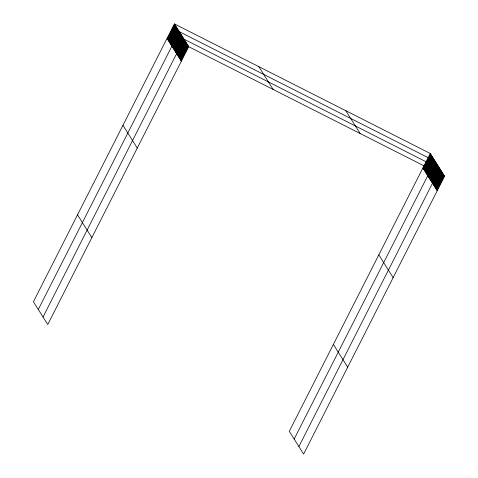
<?xml version="1.0" encoding="UTF-8"?>
<svg xmlns="http://www.w3.org/2000/svg" width="478" height="478" viewBox="0 0 478 478"><rect width="100%" height="100%" fill="white"/><g stroke="black" fill="none" stroke-linecap="round" stroke-linejoin="round"><path stroke-width="0.72" d="M174.386 23.9L33.43 301.743L47.752 324.526L188.708 46.689L174.386 23.9L430.248 153.474L444.57 176.257L303.614 454.1L289.292 431.311L430.248 153.474M167.39 38.933L174.733 24.456M167.736 39.489L175.085 25.005M168.083 40.044L175.432 25.561M168.429 40.594L175.779 26.111M168.782 41.15L176.125 26.666M169.128 41.7L176.472 27.222M169.475 42.255L176.824 27.772M169.821 42.811L177.171 28.327M170.168 43.361L177.517 28.883M170.521 43.916L177.864 29.433M170.867 44.472L178.21 29.989M171.214 45.022L178.563 30.538M171.56 45.577L178.909 31.094M38.3 309.487L179.256 31.65L435.117 161.217L294.161 439.061M172.247 46.665L179.597 32.187M172.582 47.203L179.931 32.719M172.922 47.74L180.272 33.257M173.257 48.278L180.606 33.795M173.598 48.816L180.947 34.332M173.932 49.353L181.281 34.87M174.273 49.891L181.616 35.408M174.607 50.429L181.957 35.946M174.948 50.961L182.291 36.483M175.283 51.499L182.632 37.021M175.623 52.036L182.966 37.553M175.958 52.574L183.307 38.091M176.298 53.112L183.642 38.628M43.026 317.01L183.982 39.166L439.844 168.74L298.887 446.577M176.974 54.187L184.317 39.704M177.308 54.725L184.657 40.242M177.649 55.263L184.992 40.779M177.983 55.795L185.333 41.317M178.324 56.332L185.667 41.855M178.658 56.87L186.008 42.393M178.999 57.408L186.342 42.924M179.334 57.946L186.683 43.462M179.674 58.483L187.018 44M180.009 59.021L187.358 44.538M180.349 59.559L187.693 45.075M180.684 60.097L188.033 45.613M181.025 60.628L188.368 46.151M423.251 168.507L430.594 154.024M423.598 169.063L430.947 154.579M423.944 169.612L431.293 155.129M424.291 170.168L431.64 155.685M424.643 170.718L431.987 156.24M424.99 171.273L432.339 156.79M425.336 171.829L432.686 157.346M425.683 172.379L433.032 157.901M426.035 172.934L433.379 158.451M426.382 173.484L433.725 159.007M426.729 174.04L434.078 159.556M427.075 174.595L434.424 160.112M427.422 175.145L434.771 160.668M428.109 176.239L435.458 161.755M428.449 176.776L435.793 162.293M428.784 177.314L436.133 162.831M429.125 177.846L436.468 163.368M429.459 178.384L436.808 163.906M429.8 178.921L437.143 164.444M430.134 179.459L437.484 164.976M430.475 179.997L437.818 165.513M430.809 180.535L438.159 166.051M431.15 181.072L438.493 166.589M431.485 181.61L438.834 167.127M431.825 182.148L439.168 167.664M432.16 182.686L439.509 168.202M432.835 183.755L440.184 169.278M433.176 184.293L440.519 169.81M433.51 184.831L440.859 170.347M433.845 185.368L441.194 170.885M434.185 185.906L441.535 171.423M434.52 186.444L441.869 171.961M434.861 186.982L442.21 172.498M435.195 187.519L442.544 173.036M435.536 188.051L442.885 173.574M435.87 188.589L443.22 174.112M436.211 189.127L443.56 174.649M436.545 189.664L443.895 175.181M436.886 190.202L444.235 175.719M188.708 46.689L444.57 176.257M422.905 167.951L437.221 190.74M345.815 110.711L360.137 133.499M378.809 254.864L393.131 277.646M258.819 66.657L273.141 89.446M167.037 38.383L181.359 61.166M333.381 344.405L347.703 367.194M122.948 125.29L137.27 148.078M77.52 214.831L91.842 237.62"/></g></svg>
